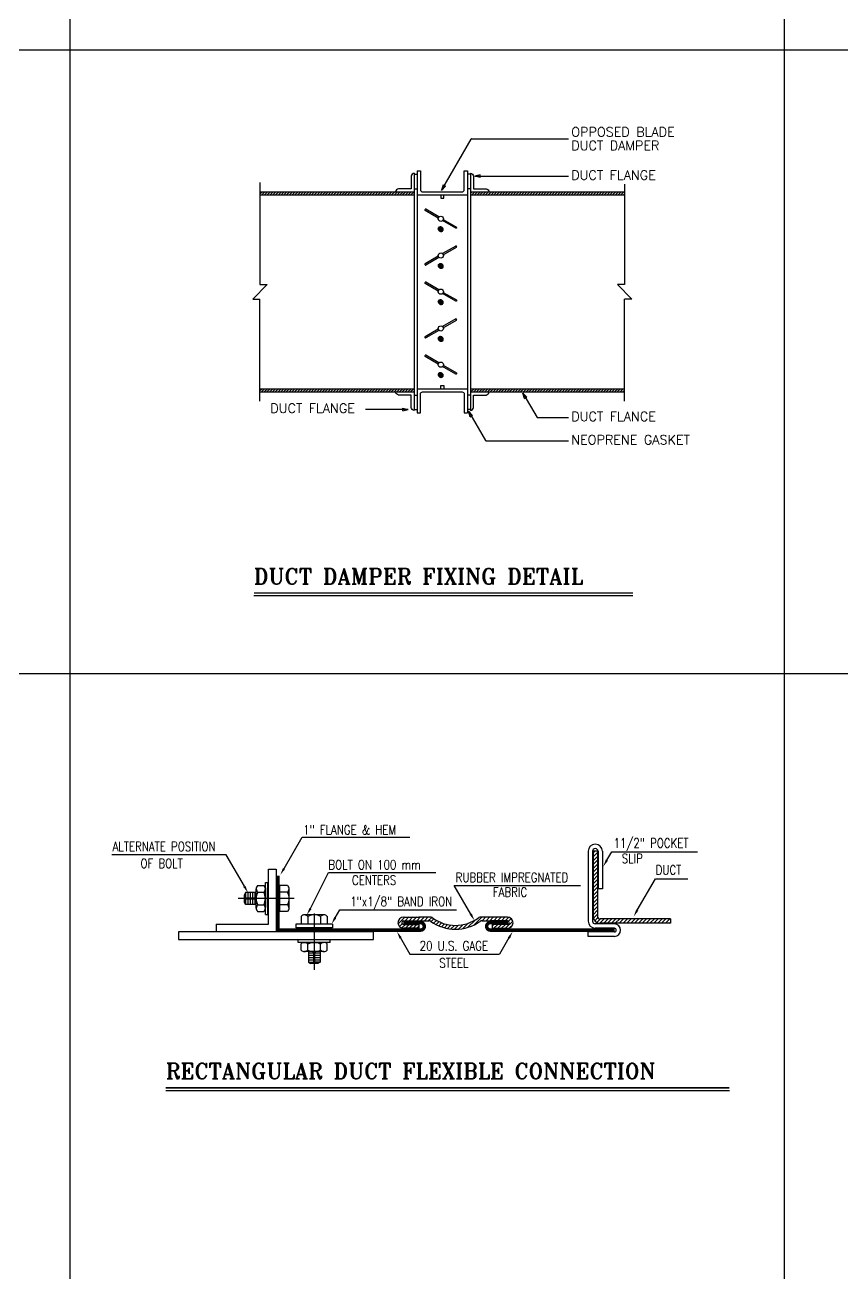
# Model space of a CAD drawing. Extents: x -251.9 to -196.2, y -340.1 to -300.7.
# Drawn here: x -238.8 to -225.7, y -340.1 to -320.01 of the extents above; entities that cross this region are included whole.
import ezdxf
from ezdxf.enums import TextEntityAlignment as Align

# ---------------------------------------------------------------- set-up
doc = ezdxf.new("R2010")
doc.units = 0
doc.header["$LTSCALE"] = 0.5
doc.header["$MEASUREMENT"] = 0
doc.linetypes.add('CENTER', pattern=[2, 1.25, -0.25, 0.25, -0.25])
doc.layers.get('0').update_dxf_attribs({"color": 4, "linetype": 'CONTINUOUS'})
for name, color, linetype in [('2', 2, 'CONTINUOUS'), ('3', 3, 'CONTINUOUS'), ('5', 2, 'CONTINUOUS'), ('AC', 10, 'CONTINUOUS'), ('CENTER', 4, 'CENTER'), ('DUCK', 2, 'CONTINUOUS'), ('GATES', 4, 'CONTINUOUS'), ('HATCH', 11, 'CONTINUOUS'), ('LA-1', 2, 'CONTINUOUS'), ('LEADER', 4, 'CONTINUOUS'), ('LINE', 3, 'CONTINUOUS'), ('TEXT', 2, 'CONTINUOUS'), ('TEXT1', 6, 'CONTINUOUS')]:
    doc.layers.add(name, color=color, linetype=linetype)
doc.styles.add('ROMANS', font='romans', dxfattribs={"width": 0.6})
doc.styles.add('ROMANT', font='romant.shx', dxfattribs={"width": 0.8})
pattern_1 = [(45, (-320.828542, -345.407006), (-0.022142369, 0.022142369), [])]

# ---------------------------------------------------------------- blocks, each defined once
blk = doc.blocks.new('*X1')
at = {"color": 0, "linetype": 'Continuous'}
for p, q in [((96.38, 55.28), (98.78, 57.68)), ((98.79, 56.36), (100.1, 57.68)), ((100.12, 56.36), (101.43, 57.68)), ((101.44, 56.36), (102.76, 57.68)), ((102.77, 56.36), (104.08, 57.68)), ((104.09, 56.36), (105.41, 57.68)), ((105.42, 56.36), (106.73, 57.68)), ((106.75, 56.36), (107.94, 57.56)), ((107.79, 56.08), (108.72, 57.01)), ((108.59, 55.56), (109.55, 56.51)), ((120.42, 54.13), (122.93, 56.63)), ((122.6, 54.99), (125.3, 57.68)), ((125.31, 56.36), (126.62, 57.68)), ((126.63, 56.36), (127.95, 57.68)), ((127.96, 56.36), (129.27, 57.68)), ((129.28, 56.36), (130.6, 57.68)), ((130.61, 56.36), (131.92, 57.68)), ((131.94, 56.36), (133.25, 57.68)), ((133.26, 56.36), (134.51, 57.61)), ((133.34, 53.8), (135.85, 56.3)), ((134.42, 56.2), (135.35, 57.13)), ((96.84, 54.41), (97.77, 55.35)), ((97.65, 53.9), (98.86, 55.11)), ((98.87, 53.8), (100.19, 55.11)), ((100.2, 53.8), (101.51, 55.11)), ((101.52, 53.8), (102.84, 55.11)), ((102.85, 53.8), (103.54, 54.48)), ((109.45, 55.09), (110.42, 56.06)), ((110.35, 54.67), (111.35, 55.67)), ((111.31, 54.3), (112.34, 55.33)), ((112.32, 53.99), (113.4, 55.07)), ((113.4, 53.74), (114.54, 54.88)), ((114.56, 53.57), (115.78, 54.79)), ((115.81, 53.49), (117.14, 54.83)), ((117.16, 53.52), (118.67, 55.03)), ((118.67, 53.71), (120.48, 55.51)), ((128.72, 54.47), (129.36, 55.11)), ((129.37, 53.8), (130.68, 55.11)), ((130.69, 53.8), (132.01, 55.11)), ((132.02, 53.8), (133.33, 55.11)), ((134.89, 54.01), (135.72, 54.84))]:
    blk.add_line(p, q, dxfattribs=at)
blk = doc.blocks.new('*X2')
at = {"color": 0, "linetype": 'Continuous'}
for p, q in [((151.28, 79.69), (151.88, 80.29)), ((151.28, 78.36), (152.78, 79.86)), ((151.28, 77.04), (152.78, 78.54)), ((151.28, 75.71), (152.78, 77.21)), ((151.28, 74.39), (152.78, 75.89)), ((151.28, 73.06), (152.78, 74.56)), ((151.28, 71.74), (152.78, 73.24)), ((151.28, 70.41), (152.78, 71.91)), ((151.28, 69.08), (152.78, 70.58)), ((151.28, 67.76), (152.78, 69.26)), ((151.28, 66.43), (152.78, 67.93)), ((151.28, 65.11), (152.78, 66.61)), ((151.28, 63.78), (152.78, 65.28)), ((151.28, 62.45), (152.78, 63.95)), ((151.28, 61.13), (152.78, 62.63)), ((151.28, 59.8), (152.78, 61.3)), ((151.28, 58.48), (152.78, 59.98)), ((151.39, 57.26), (152.78, 58.65)), ((151.86, 56.4), (152.93, 57.47)), ((152.6, 55.81), (153.82, 57.03)), ((153.64, 55.53), (155.14, 57.03)), ((154.97, 55.53), (156.47, 57.03)), ((156.29, 55.53), (157.79, 57.03)), ((157.62, 55.53), (159.12, 57.03)), ((158.94, 55.53), (160.44, 57.03)), ((160.27, 55.53), (161.77, 57.03)), ((161.6, 55.53), (163.1, 57.03)), ((162.92, 55.53), (164.42, 57.03)), ((164.25, 55.53), (165.75, 57.03)), ((165.57, 55.53), (167.07, 57.03)), ((166.9, 55.53), (168.4, 57.03)), ((168.23, 55.53), (169.73, 57.03)), ((169.55, 55.53), (171.05, 57.03)), ((170.88, 55.53), (172.38, 57.03)), ((172.2, 55.53), (173.7, 57.03)), ((173.53, 55.53), (175.03, 57.03)), ((174.85, 55.53), (176.35, 57.03)), ((176.18, 55.53), (177.68, 57.03)), ((177.51, 55.53), (177.93, 55.95))]:
    blk.add_line(p, q, dxfattribs=at)

msp = doc.modelspace()

# ---------------------------------------------------------------- hatches: boundary and pattern name
at = {"layer": 'HATCH'}
h = msp.add_hatch(dxfattribs=at)
h.set_pattern_fill('ANSI31', color=256, scale=0.250512, style=0)
h.set_pattern_definition(pattern_1)
h.paths.add_polyline_path([(-235.031, -322.731), (-232.559, -322.731), (-232.559, -322.681), (-235.031, -322.681)])
h = msp.add_hatch(dxfattribs=at)
h.set_pattern_fill('ANSI31', color=256, scale=0.250512, style=0)
h.set_pattern_definition(pattern_1)
h.paths.add_polyline_path([(-231.657, -322.731), (-229.185, -322.731), (-229.185, -322.681), (-231.657, -322.681)])
h = msp.add_hatch(dxfattribs=at)
h.set_pattern_fill('ANSI31', color=256, scale=0.250512, style=0)
h.set_pattern_definition([(45, (-332.402264, -343.613917), (-0.022142369, 0.022142369), [])])
h.paths.add_polyline_path([(-235.031, -325.888), (-232.559, -325.888), (-232.559, -325.837), (-235.031, -325.837)])
h = msp.add_hatch(dxfattribs=at)
h.set_pattern_fill('ANSI31', color=256, scale=0.250512, style=0)
h.set_pattern_definition(pattern_1)
h.paths.add_polyline_path([(-231.657, -325.888), (-229.185, -325.888), (-229.185, -325.837), (-231.657, -325.837)])
at = {"layer": 'LINE'}
h = msp.add_hatch(dxfattribs=at)
h.set_pattern_fill('ANSI31', color=256, scale=0.016701, style=0)
h.set_pattern_definition([(45, (-320.8285417, -345.4070062), (-0.001476157926, 0.001476157926), [])])
h.paths.add_polyline_path([(-232.092, -323.28, 1), (-232.175, -323.28, 1)])
h.paths.add_polyline_path([(-232.175, -323.869, 1), (-232.092, -323.869, 1)])
h.paths.add_polyline_path([(-232.175, -324.449, 1), (-232.092, -324.449, 1)])
h.paths.add_polyline_path([(-232.092, -325.038, 1), (-232.175, -325.038, 1)])
h.paths.add_polyline_path([(-232.092, -325.618, 1), (-232.175, -325.618, 1)])

# ---------------------------------------------------------------- linework, layer by layer
at = {"layer": '2'}
for p, q in [((-234.945, -333.751), (-234.904, -333.751)), ((-234.945, -334.262), (-234.945, -333.751)), ((-234.904, -334.262), (-234.904, -333.751)), ((-235.092, -334.163), (-235.092, -333.85)), ((-235.069, -333.798), (-234.969, -333.798)), ((-235.065, -333.905), (-234.972, -333.905)), ((-234.945, -333.835), (-234.945, -334.149)), ((-234.945, -333.839), (-234.945, -333.913)), ((-234.588, -333.798), (-234.711, -333.798)), ((-234.711, -334.215), (-234.711, -333.798)), ((-234.591, -333.905), (-234.711, -333.905)), ((-234.565, -334.163), (-234.565, -333.85)), ((-235.065, -334.108), (-234.972, -334.108)), ((-234.591, -334.108), (-234.711, -334.108)), ((-235.069, -334.215), (-234.969, -334.215)), ((-234.945, -334.262), (-234.904, -334.262)), ((-234.588, -334.215), (-234.711, -334.215)), ((-234.37, -334.292), (-234.37, -334.415)), ((-234.005, -334.269), (-234.318, -334.269)), ((-234.263, -334.295), (-234.263, -334.415)), ((-234.06, -334.295), (-234.06, -334.415)), ((-233.953, -334.292), (-233.953, -334.415)), ((-233.869, -334.415), (-234.459, -334.415)), ((-234.459, -334.415), (-234.459, -334.478)), ((-233.869, -334.478), (-234.459, -334.478)), ((-233.869, -334.415), (-233.869, -334.478)), ((-233.906, -334.67), (-234.417, -334.67)), ((-234.417, -334.712), (-234.417, -334.67)), ((-233.906, -334.712), (-234.417, -334.712)), ((-234.37, -334.835), (-234.37, -334.735)), ((-234.333, -334.712), (-234.019, -334.712)), ((-234.329, -334.712), (-234.255, -334.712)), ((-234.263, -334.831), (-234.263, -334.738)), ((-234.06, -334.831), (-234.06, -334.738)), ((-233.953, -334.835), (-233.953, -334.735)), ((-233.906, -334.712), (-233.906, -334.67)), ((-234.005, -334.858), (-234.318, -334.858))]:
    msp.add_line(p, q, dxfattribs=at)
at = {"layer": '2', "linetype": 'Continuous'}
for p, q in [((-235.261, -333.912), (-235.261, -334.101)), ((-235.224, -333.912), (-235.224, -334.101)), ((-235.186, -333.912), (-235.186, -334.101)), ((-235.149, -333.912), (-235.149, -334.101)), ((-235.112, -333.912), (-235.112, -334.101)), ((-235.242, -333.989), (-235.242, -334.024)), ((-235.205, -333.989), (-235.205, -334.024)), ((-235.168, -333.989), (-235.168, -334.024)), ((-235.13, -333.989), (-235.13, -334.024)), ((-235.093, -333.989), (-235.093, -334.024)), ((-234.256, -334.878), (-234.067, -334.878)), ((-234.256, -334.915), (-234.067, -334.915)), ((-234.256, -334.953), (-234.067, -334.953)), ((-234.179, -334.859), (-234.144, -334.859)), ((-234.179, -334.897), (-234.144, -334.897)), ((-234.179, -334.934), (-234.144, -334.934)), ((-234.256, -334.99), (-234.067, -334.99)), ((-234.256, -335.027), (-234.067, -335.027)), ((-234.179, -334.971), (-234.144, -334.971)), ((-234.179, -335.008), (-234.144, -335.008))]:
    msp.add_line(p, q, dxfattribs=at)
at = {"layer": '2'}
for centre, radius, start, end in [((-235.021, -333.85), 0.0707, 132.4033, 231.1556), ((-234.883, -334.007), 0.209, 150.9017, 209.0983), ((-235.016, -333.85), 0.0707, 308.8444, 47.5967), ((-235.154, -334.007), 0.209, 330.9017, 29.0983), ((-234.635, -333.85), 0.0707, 308.8444, 47.5967), ((-234.773, -334.007), 0.209, 330.9017, 29.0983), ((-235.021, -334.163), 0.0707, 128.8444, 227.5967), ((-235.016, -334.163), 0.0707, 312.4033, 51.1556), ((-234.635, -334.163), 0.0707, 312.4033, 51.1556), ((-234.318, -334.34), 0.0707, 38.8444, 137.5967), ((-234.161, -334.478), 0.209, 60.9017, 119.0983), ((-234.005, -334.34), 0.0707, 42.4033, 141.1556), ((-234.318, -334.782), 0.0707, 38.8444, 137.5967), ((-234.161, -334.92), 0.209, 60.9017, 119.0983), ((-234.005, -334.782), 0.0707, 42.4033, 141.1556), ((-234.318, -334.787), 0.0707, 222.4033, 321.1556), ((-234.161, -334.649), 0.209, 240.9017, 299.0983), ((-234.005, -334.787), 0.0707, 218.8444, 317.5967)]:
    msp.add_arc(centre, radius, start, end, dxfattribs=at)
at = {"layer": '3'}
for p, q in [((-229.77, -333.25), (-229.77, -334.368)), ((-229.7, -333.25), (-229.7, -334.368)), ((-229.612, -333.25), (-229.612, -333.853)), ((-229.542, -333.25), (-229.542, -333.853)), ((-232.729, -334.303), (-232.483, -334.303)), ((-231.065, -334.303), (-231.311, -334.303)), ((-232.729, -334.364), (-232.449, -334.364)), ((-232.729, -334.423), (-232.483, -334.423)), ((-232.483, -334.484), (-232.729, -334.484)), ((-232.483, -334.423), (-232.483, -334.484)), ((-231.065, -334.364), (-231.345, -334.364)), ((-231.065, -334.423), (-231.311, -334.423)), ((-231.311, -334.423), (-231.311, -334.484)), ((-231.311, -334.484), (-231.065, -334.484))]:
    msp.add_line(p, q, dxfattribs=at)
at = {"layer": '3', "linetype": 'Continuous'}
for p, q in [((-235.261, -333.912), (-235.282, -333.948)), ((-235.282, -334.065), (-235.282, -333.948)), ((-235.092, -333.912), (-235.261, -333.912)), ((-235.261, -333.912), (-235.261, -334.007)), ((-229.542, -333.853), (-229.612, -333.853)), ((-235.261, -334.101), (-235.282, -334.065)), ((-235.261, -334.101), (-235.261, -334.007)), ((-235.092, -334.101), (-235.261, -334.101)), ((-232.3, -334.303), (-232.483, -334.303)), ((-231.311, -334.303), (-231.494, -334.303)), ((-232.449, -334.364), (-232.319, -334.364)), ((-231.475, -334.364), (-231.345, -334.364)), ((-229.349, -334.543), (-229.77, -334.543)), ((-229.77, -334.613), (-229.77, -334.543)), ((-229.349, -334.412), (-229.656, -334.412)), ((-229.349, -334.482), (-229.656, -334.482)), ((-229.349, -334.613), (-229.77, -334.613)), ((-234.256, -334.858), (-234.256, -335.027)), ((-234.067, -334.858), (-234.067, -335.027)), ((-234.256, -335.027), (-234.22, -335.048)), ((-234.256, -335.027), (-234.161, -335.027)), ((-234.103, -335.048), (-234.22, -335.048)), ((-234.067, -335.027), (-234.161, -335.027)), ((-234.067, -335.027), (-234.103, -335.048))]:
    msp.add_line(p, q, dxfattribs=at)
at = {"layer": '3', "const_width": 0.0559}
for points in [[(-234.746, -333.642), (-234.746, -334.513), (-232.456, -334.513)], [(-232.735, -334.393), (-232.735, -334.393), (-232.456, -334.393)], [(-229.345, -334.513), (-231.338, -334.513)], [(-231.057, -334.393), (-231.057, -334.393), (-231.337, -334.393)]]:
    msp.add_lwpolyline(points, dxfattribs=at)
for points in [[(-232.457, -334.513, 1), (-232.457, -334.393)], [(-231.337, -334.513, -1), (-231.337, -334.393)]]:
    msp.add_lwpolyline(points, format="xyb", dxfattribs=at)
at = {"layer": '3', "linetype": 'Continuous'}
for centre, radius, start, end in [((-229.656, -333.25), 0.114, 0, 180), ((-229.656, -333.25), 0.0442, 0, 180), ((-232.729, -334.394), 0.0904, 90, 270), ((-232.3, -334.35), 0.0466, 53.1034, 90), ((-231.897, -333.812), 0.625, 233.1034, 306.8966), ((-231.494, -334.35), 0.0466, 90, 126.8966), ((-231.065, -334.394), 0.0904, 270, 90), ((-232.729, -334.394), 0.0292, 90, 270), ((-232.319, -334.411), 0.0466, 54.8034, 90), ((-231.897, -333.812), 0.686, 234.8034, 305.1966), ((-231.475, -334.411), 0.0466, 90, 125.1966), ((-231.065, -334.394), 0.0292, 270, 90), ((-229.656, -334.368), 0.114, 180, 270), ((-229.656, -334.368), 0.0442, 180, 270), ((-229.349, -334.513), 0.1, 270, 90), ((-229.349, -334.513), 0.0303, 270, 90)]:
    msp.add_arc(centre, radius, start, end, dxfattribs=at)
at = {"layer": '5', "linetype": 'Continuous'}
for p, q in [((-229.621, -333.25), (-229.691, -333.25)), ((-228.45, -334.333), (-229.577, -334.333)), ((-235.733, -334.419), (-235.733, -334.54)), ((-228.45, -334.403), (-229.577, -334.403))]:
    msp.add_line(p, q, dxfattribs=at)
at = {"layer": '5'}
for p, q in [((-229.691, -333.25), (-229.691, -334.289)), ((-229.621, -333.25), (-229.621, -334.289)), ((-234.895, -333.535), (-234.83, -333.535)), ((-234.895, -334.419), (-234.895, -333.535)), ((-234.83, -333.535), (-234.774, -333.535)), ((-234.774, -333.535), (-234.774, -334.54)), ((-228.45, -334.333), (-228.45, -334.403)), ((-233.21, -334.54), (-236.338, -334.54)), ((-236.338, -334.54), (-236.338, -334.661)), ((-235.733, -334.419), (-234.895, -334.419)), ((-233.21, -334.661), (-233.21, -334.54)), ((-236.338, -334.661), (-233.21, -334.661))]:
    msp.add_line(p, q, dxfattribs=at)
at = {"layer": '5', "linetype": 'Continuous'}
for radius in [0.114, 0.0442]:
    msp.add_arc((-229.577, -334.289), radius, 180, 270, dxfattribs=at)
at = {"layer": 'AC'}
for p, q in [((-232.559, -322.38), (-232.559, -326.188)), ((-232.509, -322.347), (-232.509, -326.222)), ((-231.707, -322.347), (-231.707, -326.222)), ((-231.657, -322.38), (-231.657, -326.188)), ((-235.031, -322.731), (-232.559, -322.731)), ((-232.509, -322.731), (-231.707, -322.731)), ((-231.657, -322.731), (-229.185, -322.731)), ((-235.031, -325.837), (-232.559, -325.837)), ((-232.509, -325.837), (-231.707, -325.837)), ((-231.657, -325.837), (-229.185, -325.837))]:
    msp.add_line(p, q, dxfattribs=at)
at = {"layer": 'CENTER', "linetype": 'Continuous'}
for p, q in [((-234.482, -334.007), (-235.383, -334.007)), ((-234.161, -334.248), (-234.161, -335.149))]:
    msp.add_line(p, q, dxfattribs=at)
at = {"layer": 'DUCK'}
for p, q in [((-235.031, -322.681), (-232.559, -322.681)), ((-231.657, -322.681), (-229.185, -322.681)), ((-235.031, -325.888), (-232.559, -325.888)), ((-231.657, -325.888), (-229.185, -325.888))]:
    msp.add_line(p, q, dxfattribs=at)
at = {"layer": 'GATES'}
for p, q in [((-232.119, -322.658), (-231.645, -321.836)), ((-231.637, -321.832), (-230.087, -321.832)), ((-231.588, -322.431), (-230.087, -322.431)), ((-230.815, -325.908), (-230.59, -326.299)), ((-232.655, -326.169), (-233.341, -326.169)), ((-232.743, -326.19), (-232.743, -326.148)), ((-232.743, -326.148), (-232.655, -326.169)), ((-232.743, -326.19), (-232.655, -326.169)), ((-231.686, -326.198), (-231.415, -326.668)), ((-230.59, -326.299), (-230.087, -326.299)), ((-231.407, -326.672), (-230.087, -326.672))]:
    msp.add_line(p, q, dxfattribs=at)
for centre, start, end in [((-231.637, -321.841), 90, 150), ((-231.686, -321.924), 90, 150), ((-231.811, -322.141), 90, 150), ((-231.407, -326.664), 210, 270)]:
    msp.add_arc(centre, 0.00835, start, end, dxfattribs=at)
at = {"layer": 'LEADER', "linetype": 'Continuous'}
for p, q in [((-234.646, -333.525), (-234.355, -333.021)), ((-234.355, -333.021), (-232.631, -333.021)), ((-235.573, -333.307), (-237.405, -333.307)), ((-235.282, -333.811), (-235.573, -333.307)), ((-229.47, -333.392), (-229.393, -333.257)), ((-229.393, -333.257), (-228.015, -333.257)), ((-234.223, -334.168), (-233.932, -333.592)), ((-233.932, -333.592), (-232.212, -333.592)), ((-228.983, -334.194), (-228.692, -333.69)), ((-228.692, -333.69), (-228.173, -333.69)), ((-231.916, -333.799), (-229.891, -333.799)), ((-231.651, -334.258), (-231.916, -333.799)), ((-233.825, -334.314), (-233.753, -334.189)), ((-233.753, -334.189), (-231.88, -334.189)), ((-232.777, -334.639), (-232.629, -334.896)), ((-231.04, -334.639), (-231.189, -334.896)), ((-232.629, -334.896), (-231.189, -334.896))]:
    msp.add_line(p, q, dxfattribs=at)
for points in [[(-234.663, -333.516), (-234.629, -333.535), (-234.704, -333.626)], [(-229.487, -333.383), (-229.453, -333.402), (-229.528, -333.493)], [(-235.265, -333.802), (-235.299, -333.821), (-235.224, -333.912)], [(-234.239, -334.159), (-234.206, -334.178), (-234.281, -334.269)], [(-233.842, -334.305), (-233.808, -334.324), (-233.883, -334.415)], [(-231.635, -334.248), (-231.668, -334.268), (-231.593, -334.359)], [(-229, -334.184), (-228.966, -334.204), (-229.041, -334.295)], [(-232.794, -334.649), (-232.76, -334.629), (-232.835, -334.538)], [(-231.023, -334.649), (-231.057, -334.629), (-230.982, -334.538)]]:
    msp.add_solid(points, dxfattribs=at)
at = {"layer": 'LINE'}
for p, q in [((-232.559, -322.397), (-232.509, -322.397)), ((-231.657, -322.397), (-231.707, -322.397)), ((-231.5, -322.41), (-231.588, -322.431)), ((-231.5, -322.452), (-231.588, -322.431)), ((-231.5, -322.452), (-231.5, -322.41)), ((-235.031, -322.532), (-235.031, -324.164)), ((-232.559, -322.631), (-232.509, -322.631)), ((-232.093, -322.571), (-232.119, -322.658)), ((-232.057, -322.592), (-232.119, -322.658)), ((-232.093, -322.571), (-232.057, -322.592)), ((-231.657, -322.631), (-231.707, -322.631)), ((-229.185, -322.56), (-229.185, -324.164)), ((-232.385, -322.964), (-232.388, -322.97)), ((-232.174, -323.103), (-232.385, -322.981)), ((-232.162, -323.083), (-232.373, -322.961)), ((-232.174, -323.712), (-232.385, -323.834)), ((-232.385, -323.851), (-232.388, -323.845)), ((-232.162, -323.732), (-232.373, -323.854)), ((-234.914, -324.164), (-235.147, -324.404)), ((-235.031, -324.164), (-234.914, -324.164)), ((-232.385, -324.133), (-232.388, -324.139)), ((-232.174, -324.272), (-232.385, -324.15)), ((-232.162, -324.252), (-232.373, -324.13)), ((-229.185, -324.164), (-229.302, -324.164)), ((-229.302, -324.164), (-229.068, -324.404)), ((-235.147, -324.404), (-235.031, -324.404)), ((-235.031, -326.036), (-235.031, -324.404)), ((-229.068, -324.404), (-229.185, -324.404)), ((-229.185, -326.036), (-229.185, -324.404)), ((-232.174, -324.881), (-232.385, -325.003)), ((-232.162, -324.901), (-232.373, -325.023)), ((-232.385, -325.02), (-232.388, -325.014)), ((-232.385, -325.302), (-232.388, -325.308)), ((-232.174, -325.441), (-232.385, -325.319)), ((-232.162, -325.421), (-232.373, -325.299)), ((-230.753, -325.974), (-230.815, -325.908)), ((-230.79, -325.995), (-230.815, -325.908)), ((-232.559, -325.938), (-232.509, -325.938)), ((-231.657, -325.938), (-231.707, -325.938)), ((-230.79, -325.995), (-230.753, -325.974)), ((-232.559, -326.171), (-232.509, -326.171)), ((-231.657, -326.171), (-231.707, -326.171)), ((-231.66, -326.285), (-231.686, -326.198)), ((-231.624, -326.264), (-231.686, -326.198)), ((-231.66, -326.285), (-231.624, -326.264))]:
    msp.add_line(p, q, dxfattribs=at)
for points in [[(-232.559, -322.38, 0.302045), (-232.609, -322.43), (-232.609, -322.631), (-232.809, -322.631, 0.302045), (-232.859, -322.681)], [(-232.509, -322.347), (-232.459, -322.347), (-232.459, -322.648, 0.414214), (-232.425, -322.681), (-231.791, -322.681, 0.414214), (-231.757, -322.648), (-231.757, -322.347), (-231.707, -322.347)], [(-231.657, -322.38, -0.302045), (-231.607, -322.43), (-231.607, -322.631), (-231.406, -322.631, -0.302045), (-231.356, -322.681)], [(-232.093, -323.123), (-231.882, -323.245, -0.414214), (-231.879, -323.256), (-231.882, -323.262, -0.414214), (-231.893, -323.265), (-232.105, -323.143)], [(-232.093, -323.692), (-231.882, -323.57, 0.414214), (-231.879, -323.559), (-231.882, -323.553, 0.414214), (-231.893, -323.55), (-232.105, -323.672)], [(-232.093, -324.292), (-231.882, -324.414, -0.414214), (-231.879, -324.425), (-231.882, -324.431, -0.414214), (-231.893, -324.434), (-232.105, -324.312)], [(-232.093, -324.861), (-231.882, -324.739, 0.414214), (-231.879, -324.728), (-231.882, -324.722, 0.414214), (-231.893, -324.719), (-232.105, -324.841)], [(-232.093, -325.461), (-231.882, -325.583, -0.414214), (-231.879, -325.594), (-231.882, -325.6, -0.414214), (-231.893, -325.603), (-232.105, -325.481)], [(-232.559, -326.188, -0.302045), (-232.609, -326.138), (-232.609, -325.938), (-232.809, -325.938, -0.302045), (-232.859, -325.888)], [(-232.509, -326.222), (-232.459, -326.222), (-232.459, -325.921, -0.414214), (-232.425, -325.888), (-231.791, -325.888, -0.414214), (-231.757, -325.921), (-231.757, -326.222), (-231.707, -326.222)], [(-231.657, -326.188, 0.302045), (-231.607, -326.138), (-231.607, -325.938), (-231.406, -325.938, 0.302045), (-231.356, -325.888)]]:
    msp.add_lwpolyline(points, format="xyb", dxfattribs=at)
for points in [[(-232.133, -322.731), (-232.133, -322.781), (-232.083, -322.781), (-232.083, -322.731)], [(-232.133, -325.837), (-232.133, -325.787), (-232.083, -325.787), (-232.083, -325.837)]]:
    msp.add_lwpolyline(points, dxfattribs=at)
for centre in [(-232.133, -323.113), (-232.133, -323.702), (-232.133, -324.282), (-232.133, -324.871), (-232.133, -325.451)]:
    msp.add_circle(centre, 0.0418, dxfattribs=at)
for centre, start, end in [((-232.381, -322.974), 150, 240), ((-232.378, -322.968), 60, 150), ((-232.381, -323.841), 120, 210), ((-232.378, -323.847), 210, 300), ((-232.381, -324.143), 150, 240), ((-232.378, -324.137), 60, 150), ((-232.381, -325.01), 120, 210), ((-232.378, -325.016), 210, 300), ((-232.381, -325.312), 150, 240), ((-232.378, -325.306), 60, 150)]:
    msp.add_arc(centre, 0.00835, start, end, dxfattribs=at)
at = {"layer": 'TEXT'}
for p, q in [((-238.072, -340.103), (-238.072, -300.703)), ((-226.625, -340.103), (-226.625, -300.703)), ((-251.893, -320.403), (-213.907, -320.403)), ((-251.893, -330.403), (-196.205, -330.403))]:
    msp.add_line(p, q, dxfattribs=at)
at = {"layer": 'TEXT1', "const_width": 0.0227}
for points in [[(-229.053, -329.112), (-235.129, -329.112)], [(-227.505, -337.041), (-236.543, -337.041)]]:
    msp.add_lwpolyline(points, dxfattribs=at)
at = {"layer": 'TEXT1'}
for points in [[(-229.053, -329.157), (-235.129, -329.157)], [(-227.505, -337.086), (-236.543, -337.086)]]:
    msp.add_lwpolyline(points, dxfattribs=at)

# ---------------------------------------------------------------- block references
at = {"layer": '2', "linetype": 'Continuous', "xscale": 0.04655446487998915, "yscale": 0.04655446487998915, "zscale": 0.04655446488000002}
msp.add_blockref('*X2', (-236.734, -336.988), dxfattribs=at)
at = {"layer": '3', "linetype": 'Continuous', "xscale": 0.04655446487998915, "yscale": 0.04655446487998915, "zscale": 0.04655446488000002}
msp.add_blockref('*X1', (-237.303, -336.988), dxfattribs=at)

# ---------------------------------------------------------------- texts
at = {"layer": 'LA-1', "style": 'ROMANS'}
for s, p in [('OPPOSED BLADE', (-230.041, -321.797)), ('DUCT DAMPER', (-230.041, -322.014)), ('DUCT FLANGE', (-230.042, -322.488)), ('DUCT FLANGE', (-234.866, -326.225)), ('DUCT FLANCE', (-230.041, -326.355)), ('NEOPRENE GASKET', (-230.041, -326.729))]:
    msp.add_text(s, height=0.15001, dxfattribs=at).set_placement(p)
at = {"layer": 'LA-1', "style": 'ROMANS', "width": 0.8}
for s, height, p in [('1" FLANGE & HEM', 0.15001, (-234.34, -332.98)), ('ALTERNATE POSITION', 0.15001, (-237.394, -333.248)), ('11/2" POCKET', 0.15001, (-229.364, -333.192)), ('SLIP', 0.15, (-229.232, -333.439)), ('OF BOLT', 0.15, (-236.948, -333.519)), ('BOLT ON 100 mm', 0.15001, (-233.935, -333.54)), ('DUCT', 0.15, (-228.688, -333.624)), ('CENTERS', 0.15, (-233.556, -333.787)), ('RUBBER IMPREGNATED', 0.15001, (-231.894, -333.743)), ('FABRIC', 0.15, (-231.298, -333.979))]:
    msp.add_text(s, height=height, dxfattribs=at).set_placement(p)
msp.add_text('1"x1/8" BAND IRON', height=0.15001, dxfattribs=at).set_placement((-231.95, -334.129), align=Align.RIGHT)
for s, height, p in [('20 U.S. GAGE', 0.15001, (-231.923, -334.764)), ('STEEL', 0.15, (-231.923, -335.039))]:
    msp.add_text(s, height=height, dxfattribs=at).set_placement(p, align=Align.MIDDLE)
at = {"layer": 'TEXT1', "style": 'ROMANT'}
for s, p in [('DUCT DAMPER FIXING DETAIL', (-235.129, -328.969)), ('RECTANGULAR DUCT FLEXIBLE CONNECTION', (-236.543, -336.897))]:
    msp.add_text(s, height=0.25, dxfattribs=at).set_placement(p)

doc.saveas('drawing.dxf')
